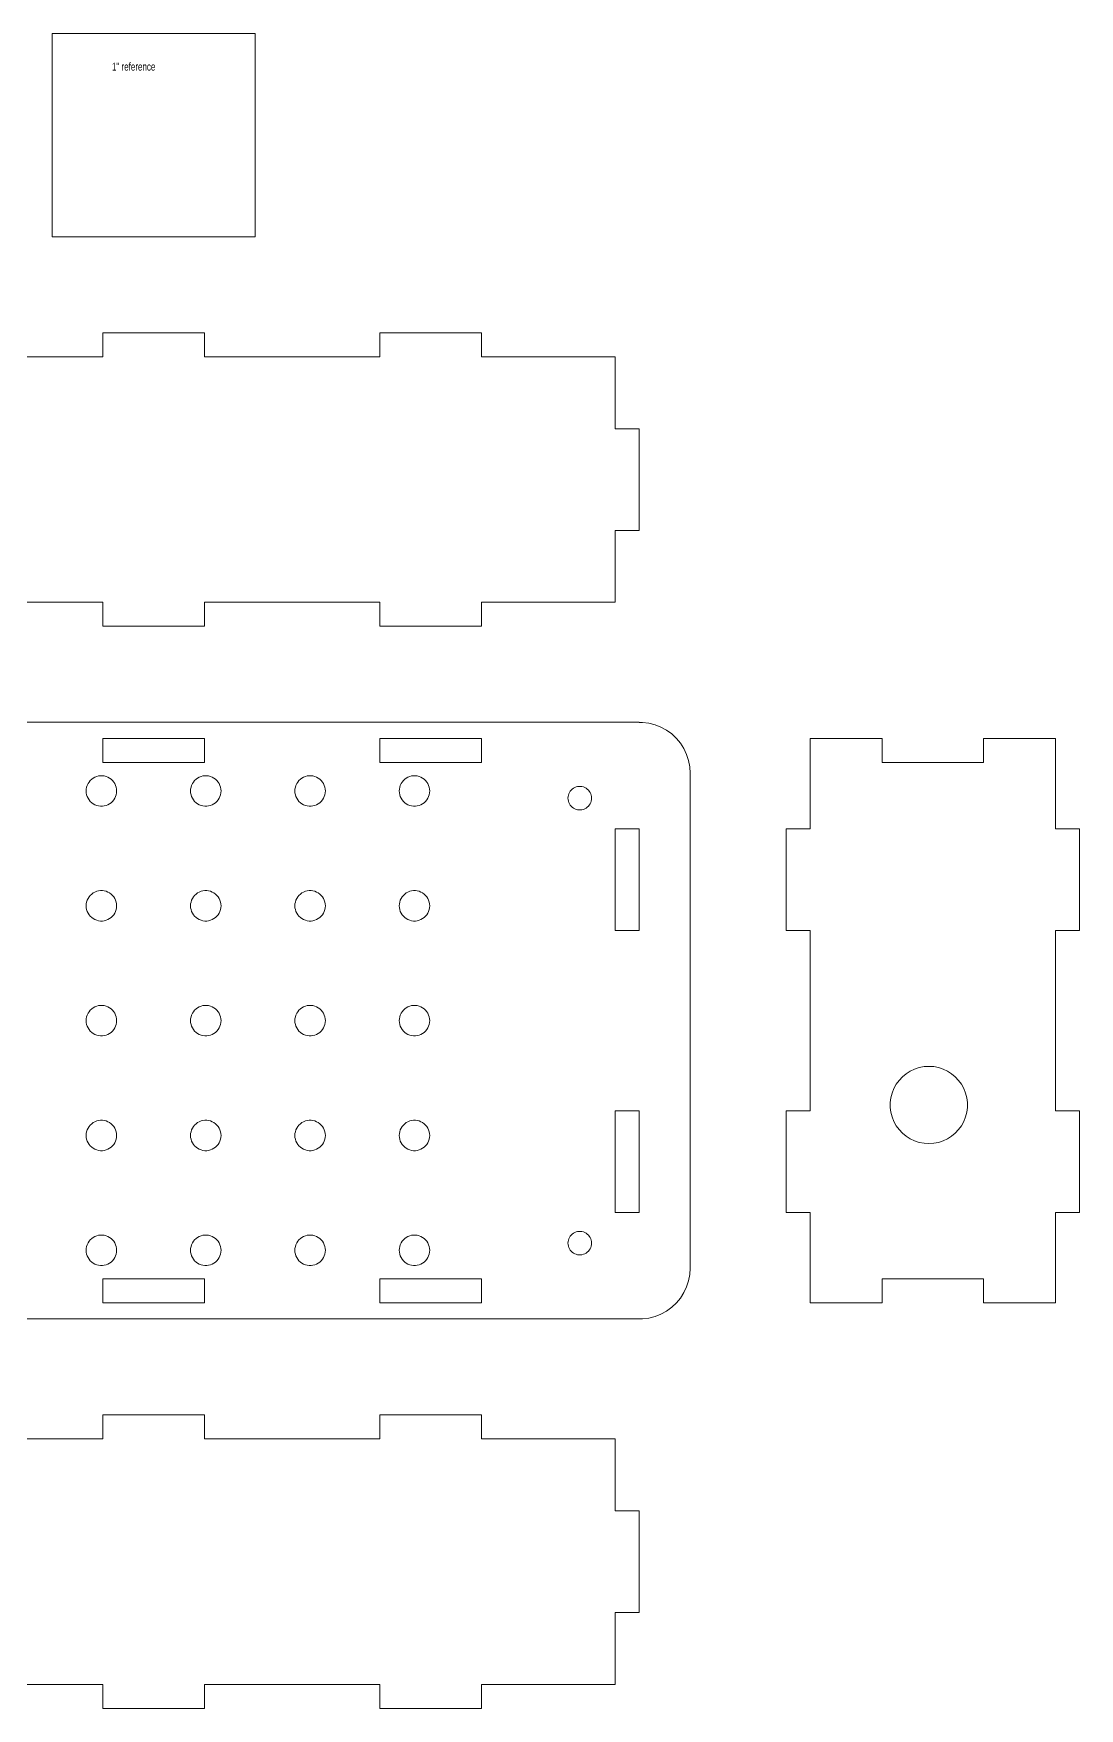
# Model space of a CAD drawing. Header units: millimetres. Extents: x -116 to 116, y -86 to 123.
# Drawn here: x -15 to 115.8, y -86 to 123.4 of the extents above; entities that cross this region are included whole.
import ezdxf

# ---------------------------------------------------------------- set-up
doc = ezdxf.new("R2010")
doc.units = ezdxf.units.MM
doc.layers.get('0').update_dxf_attribs({"linetype": 'CONTINUOUS', "lineweight": 0})
doc.styles.get("Standard").update_dxf_attribs({"font": 'txt', "width": 0.75})

msp = doc.modelspace()

# ---------------------------------------------------------------- linework, layer by layer
for p, q in [((-12.7, 97.966), (-12.7, 123.366)), ((-12.7, 123.366), (12.7, 123.366)), ((12.7, 123.366), (12.7, 97.966)), ((12.7, 97.966), (-12.7, 97.966)), ((-6.35, 82.966), (-6.35, 85.966)), ((-6.35, 85.966), (6.35, 85.966)), ((6.35, 85.966), (6.35, 82.966)), ((28.285, 82.966), (28.285, 85.966)), ((28.285, 85.966), (40.985, 85.966)), ((40.985, 85.966), (40.985, 82.966)), ((-28.285, 82.966), (-6.35, 82.966)), ((6.35, 82.966), (28.285, 82.966)), ((40.985, 82.966), (57.725, 82.966)), ((57.725, 82.966), (57.725, 73.974)), ((57.725, 73.974), (60.725, 73.974)), ((60.725, 73.974), (60.725, 61.274)), ((60.725, 61.274), (57.725, 61.274)), ((57.725, 61.274), (57.725, 52.282)), ((-6.35, 52.282), (-28.285, 52.282)), ((-6.35, 49.282), (-6.35, 52.282)), ((28.285, 52.282), (6.35, 52.282)), ((6.35, 52.282), (6.35, 49.282)), ((28.285, 49.282), (28.285, 52.282)), ((57.725, 52.282), (40.985, 52.282)), ((40.985, 52.282), (40.985, 49.282)), ((6.35, 49.282), (-6.35, 49.282)), ((40.985, 49.282), (28.285, 49.282)), ((-60.725, 37.282), (60.725, 37.282)), ((60.725, 37.282), (60.725, 37.27)), ((60.725, 37.27), (61.124, 37.27)), ((61.124, 37.27), (61.915, 37.17)), ((61.915, 37.17), (62.688, 36.972)), ((62.688, 36.972), (63.429, 36.678)), ((63.429, 36.678), (64.128, 36.294)), ((64.128, 36.294), (64.773, 35.825)), ((64.773, 35.825), (65.354, 35.279)), ((-6.35, 32.25), (-6.35, 35.25)), ((-6.35, 35.25), (6.35, 35.25)), ((6.35, 35.25), (6.35, 32.25)), ((28.285, 32.25), (28.285, 35.25)), ((28.285, 35.25), (40.985, 35.25)), ((40.985, 35.25), (40.985, 32.25)), ((65.354, 35.279), (65.863, 34.665)), ((65.863, 34.665), (66.29, 33.992)), ((66.29, 33.992), (66.629, 33.27)), ((82.075, 23.975), (82.075, 35.25)), ((82.075, 35.25), (91.067, 35.25)), ((91.067, 35.25), (91.067, 32.25)), ((103.767, 32.25), (103.767, 35.25)), ((103.767, 35.25), (112.759, 35.25)), ((112.759, 35.25), (112.759, 23.975)), ((6.35, 32.25), (-6.35, 32.25)), ((40.985, 32.25), (28.285, 32.25)), ((66.629, 33.27), (66.876, 32.512)), ((66.876, 32.512), (67.025, 31.728)), ((67.025, 31.728), (67.075, 30.932)), ((91.067, 32.25), (103.767, 32.25)), ((-8.368, 29.176), (-8.294, 29.403)), ((-8.294, 29.403), (-8.192, 29.62)), ((-8.192, 29.62), (-8.064, 29.822)), ((-8.064, 29.822), (-7.911, 30.006)), ((-7.911, 30.006), (-7.737, 30.17)), ((-7.737, 30.17), (-7.543, 30.31)), ((-7.543, 30.31), (-7.334, 30.426)), ((-7.334, 30.426), (-7.111, 30.514)), ((-7.111, 30.514), (-6.88, 30.573)), ((-6.88, 30.573), (-6.642, 30.603)), ((-6.642, 30.603), (-6.403, 30.603)), ((-6.403, 30.603), (-6.166, 30.573)), ((-6.166, 30.573), (-5.934, 30.514)), ((-5.934, 30.514), (-5.712, 30.426)), ((-5.712, 30.426), (-5.502, 30.31)), ((-5.502, 30.31), (-5.308, 30.17)), ((-5.308, 30.17), (-5.134, 30.006)), ((-5.134, 30.006), (-4.982, 29.822)), ((-4.982, 29.822), (-4.853, 29.62)), ((-4.853, 29.62), (-4.751, 29.403)), ((-4.751, 29.403), (-4.678, 29.176)), ((4.678, 29.176), (4.751, 29.403)), ((4.751, 29.403), (4.853, 29.62)), ((4.853, 29.62), (4.982, 29.822)), ((4.982, 29.822), (5.134, 30.006)), ((5.134, 30.006), (5.308, 30.17)), ((5.308, 30.17), (5.502, 30.31)), ((5.502, 30.31), (5.712, 30.426)), ((5.712, 30.426), (5.934, 30.514)), ((5.934, 30.514), (6.166, 30.573)), ((6.166, 30.573), (6.403, 30.603)), ((6.403, 30.603), (6.642, 30.603)), ((6.642, 30.603), (6.88, 30.573)), ((6.88, 30.573), (7.111, 30.514)), ((7.111, 30.514), (7.334, 30.426)), ((7.334, 30.426), (7.543, 30.31)), ((7.543, 30.31), (7.737, 30.17)), ((7.737, 30.17), (7.911, 30.006)), ((7.911, 30.006), (8.064, 29.822)), ((8.064, 29.822), (8.192, 29.62)), ((8.192, 29.62), (8.294, 29.403)), ((8.294, 29.403), (8.368, 29.176)), ((17.723, 29.176), (17.797, 29.403)), ((17.797, 29.403), (17.899, 29.62)), ((17.899, 29.62), (18.027, 29.822)), ((18.027, 29.822), (18.179, 30.006)), ((18.179, 30.006), (18.354, 30.17)), ((18.354, 30.17), (18.547, 30.31)), ((18.547, 30.31), (18.757, 30.426)), ((18.757, 30.426), (18.979, 30.514)), ((18.979, 30.514), (19.211, 30.573)), ((19.211, 30.573), (19.449, 30.603)), ((19.449, 30.603), (19.688, 30.603)), ((19.688, 30.603), (19.925, 30.573)), ((19.925, 30.573), (20.157, 30.514)), ((20.157, 30.514), (20.379, 30.426)), ((20.379, 30.426), (20.589, 30.31)), ((20.589, 30.31), (20.782, 30.17)), ((20.782, 30.17), (20.957, 30.006)), ((20.957, 30.006), (21.109, 29.822)), ((21.109, 29.822), (21.238, 29.62)), ((21.238, 29.62), (21.339, 29.403)), ((21.339, 29.403), (21.413, 29.176)), ((30.768, 29.176), (30.842, 29.403)), ((30.842, 29.403), (30.944, 29.62)), ((30.944, 29.62), (31.072, 29.822)), ((31.072, 29.822), (31.225, 30.006)), ((31.225, 30.006), (31.399, 30.17)), ((31.399, 30.17), (31.593, 30.31)), ((31.593, 30.31), (31.802, 30.426)), ((31.802, 30.426), (32.025, 30.514)), ((32.025, 30.514), (32.257, 30.573)), ((32.257, 30.573), (32.494, 30.603)), ((32.494, 30.603), (32.733, 30.603)), ((32.733, 30.603), (32.971, 30.573)), ((32.971, 30.573), (33.202, 30.514)), ((33.202, 30.514), (33.425, 30.426)), ((33.425, 30.426), (33.634, 30.31)), ((33.634, 30.31), (33.828, 30.17)), ((33.828, 30.17), (34.002, 30.006)), ((34.002, 30.006), (34.155, 29.822)), ((34.155, 29.822), (34.283, 29.62)), ((34.283, 29.62), (34.385, 29.403)), ((34.385, 29.403), (34.459, 29.176)), ((67.075, 30.932), (67.075, -30.932)), ((-8.428, 28.702), (-8.413, 28.941)), ((-8.413, 28.463), (-8.428, 28.702)), ((-8.413, 28.941), (-8.368, 29.176)), ((-8.368, 28.228), (-8.413, 28.463)), ((-8.294, 28.001), (-8.368, 28.228)), ((-8.192, 27.784), (-8.294, 28.001)), ((-8.064, 27.582), (-8.192, 27.784)), ((-7.911, 27.398), (-8.064, 27.582)), ((-7.737, 27.234), (-7.911, 27.398)), ((-7.543, 27.094), (-7.737, 27.234)), ((-5.308, 27.234), (-5.502, 27.094)), ((-5.134, 27.398), (-5.308, 27.234)), ((-4.982, 27.582), (-5.134, 27.398)), ((-4.853, 27.784), (-4.982, 27.582)), ((-4.751, 28.001), (-4.853, 27.784)), ((-4.678, 28.228), (-4.751, 28.001)), ((-4.678, 29.176), (-4.633, 28.941)), ((-4.633, 28.463), (-4.678, 28.228)), ((-4.633, 28.941), (-4.618, 28.702)), ((-4.618, 28.702), (-4.633, 28.463)), ((4.618, 28.702), (4.633, 28.941)), ((4.633, 28.463), (4.618, 28.702)), ((4.633, 28.941), (4.678, 29.176)), ((4.678, 28.228), (4.633, 28.463)), ((4.751, 28.001), (4.678, 28.228)), ((4.853, 27.784), (4.751, 28.001)), ((4.982, 27.582), (4.853, 27.784)), ((5.134, 27.398), (4.982, 27.582)), ((5.308, 27.234), (5.134, 27.398)), ((5.502, 27.094), (5.308, 27.234)), ((7.737, 27.234), (7.543, 27.094)), ((7.911, 27.398), (7.737, 27.234)), ((8.064, 27.582), (7.911, 27.398)), ((8.192, 27.784), (8.064, 27.582)), ((8.294, 28.001), (8.192, 27.784)), ((8.368, 28.228), (8.294, 28.001)), ((8.368, 29.176), (8.413, 28.941)), ((8.413, 28.463), (8.368, 28.228)), ((8.413, 28.941), (8.428, 28.702)), ((8.428, 28.702), (8.413, 28.463)), ((17.663, 28.702), (17.678, 28.941)), ((17.678, 28.463), (17.663, 28.702)), ((17.678, 28.941), (17.723, 29.176)), ((17.723, 28.228), (17.678, 28.463)), ((17.797, 28.001), (17.723, 28.228)), ((17.899, 27.784), (17.797, 28.001)), ((18.027, 27.582), (17.899, 27.784)), ((18.179, 27.398), (18.027, 27.582)), ((18.354, 27.234), (18.179, 27.398)), ((18.547, 27.094), (18.354, 27.234)), ((20.782, 27.234), (20.589, 27.094)), ((20.957, 27.398), (20.782, 27.234)), ((21.109, 27.582), (20.957, 27.398)), ((21.238, 27.784), (21.109, 27.582)), ((21.339, 28.001), (21.238, 27.784)), ((21.413, 28.228), (21.339, 28.001)), ((21.413, 29.176), (21.458, 28.941)), ((21.458, 28.463), (21.413, 28.228)), ((21.458, 28.941), (21.473, 28.702)), ((21.473, 28.702), (21.458, 28.463)), ((30.709, 28.702), (30.724, 28.941)), ((30.724, 28.463), (30.709, 28.702)), ((30.724, 28.941), (30.768, 29.176)), ((30.768, 28.228), (30.724, 28.463)), ((30.842, 28.001), (30.768, 28.228)), ((30.944, 27.784), (30.842, 28.001)), ((31.072, 27.582), (30.944, 27.784)), ((31.225, 27.398), (31.072, 27.582)), ((31.399, 27.234), (31.225, 27.398)), ((31.593, 27.094), (31.399, 27.234)), ((33.828, 27.234), (33.634, 27.094)), ((34.002, 27.398), (33.828, 27.234)), ((34.155, 27.582), (34.002, 27.398)), ((34.283, 27.784), (34.155, 27.582)), ((34.385, 28.001), (34.283, 27.784)), ((34.459, 28.228), (34.385, 28.001)), ((34.459, 29.176), (34.504, 28.941)), ((34.504, 28.463), (34.459, 28.228)), ((34.504, 28.941), (34.519, 28.702)), ((34.519, 28.702), (34.504, 28.463)), ((51.807, 27.805), (51.819, 27.99)), ((51.819, 27.621), (51.807, 27.805)), ((51.819, 27.99), (51.853, 28.172)), ((51.853, 27.439), (51.819, 27.621)), ((51.853, 28.172), (51.911, 28.348)), ((51.911, 27.263), (51.853, 27.439)), ((51.911, 28.348), (51.989, 28.515)), ((51.989, 27.096), (51.911, 27.263)), ((51.989, 28.515), (52.088, 28.671)), ((52.088, 28.671), (52.206, 28.814)), ((52.206, 28.814), (52.341, 28.941)), ((52.341, 28.941), (52.491, 29.049)), ((52.491, 29.049), (52.653, 29.138)), ((52.653, 29.138), (52.825, 29.206)), ((52.825, 29.206), (53.004, 29.252)), ((53.004, 29.252), (53.188, 29.276)), ((53.188, 29.276), (53.373, 29.276)), ((53.373, 29.276), (53.556, 29.252)), ((53.556, 29.252), (53.736, 29.206)), ((53.736, 29.206), (53.908, 29.138)), ((53.908, 29.138), (54.07, 29.049)), ((54.07, 29.049), (54.219, 28.941)), ((54.219, 28.941), (54.354, 28.814)), ((54.354, 28.814), (54.472, 28.671)), ((54.472, 28.671), (54.571, 28.515)), ((54.571, 28.515), (54.65, 28.348)), ((54.65, 27.263), (54.571, 27.096)), ((54.65, 28.348), (54.707, 28.172)), ((54.707, 27.439), (54.65, 27.263)), ((54.707, 28.172), (54.742, 27.99)), ((54.742, 27.621), (54.707, 27.439)), ((54.742, 27.99), (54.754, 27.805)), ((54.754, 27.805), (54.742, 27.621)), ((-7.334, 26.978), (-7.543, 27.094)), ((-7.111, 26.89), (-7.334, 26.978)), ((-6.88, 26.831), (-7.111, 26.89)), ((-6.642, 26.801), (-6.88, 26.831)), ((-6.403, 26.801), (-6.642, 26.801)), ((-6.166, 26.831), (-6.403, 26.801)), ((-5.934, 26.89), (-6.166, 26.831)), ((-5.712, 26.978), (-5.934, 26.89)), ((-5.502, 27.094), (-5.712, 26.978)), ((5.712, 26.978), (5.502, 27.094)), ((5.934, 26.89), (5.712, 26.978)), ((6.166, 26.831), (5.934, 26.89)), ((6.403, 26.801), (6.166, 26.831)), ((6.642, 26.801), (6.403, 26.801)), ((6.88, 26.831), (6.642, 26.801)), ((7.111, 26.89), (6.88, 26.831)), ((7.334, 26.978), (7.111, 26.89)), ((7.543, 27.094), (7.334, 26.978)), ((18.757, 26.978), (18.547, 27.094)), ((18.979, 26.89), (18.757, 26.978)), ((19.211, 26.831), (18.979, 26.89)), ((19.449, 26.801), (19.211, 26.831)), ((19.688, 26.801), (19.449, 26.801)), ((19.925, 26.831), (19.688, 26.801)), ((20.157, 26.89), (19.925, 26.831)), ((20.379, 26.978), (20.157, 26.89)), ((20.589, 27.094), (20.379, 26.978)), ((31.802, 26.978), (31.593, 27.094)), ((32.025, 26.89), (31.802, 26.978)), ((32.257, 26.831), (32.025, 26.89)), ((32.494, 26.801), (32.257, 26.831)), ((32.733, 26.801), (32.494, 26.801)), ((32.971, 26.831), (32.733, 26.801)), ((33.202, 26.89), (32.971, 26.831)), ((33.425, 26.978), (33.202, 26.89)), ((33.634, 27.094), (33.425, 26.978)), ((52.088, 26.939), (51.989, 27.096)), ((52.206, 26.797), (52.088, 26.939)), ((52.341, 26.67), (52.206, 26.797)), ((52.491, 26.562), (52.341, 26.67)), ((52.653, 26.472), (52.491, 26.562)), ((52.825, 26.404), (52.653, 26.472)), ((53.004, 26.358), (52.825, 26.404)), ((53.188, 26.335), (53.004, 26.358)), ((53.373, 26.335), (53.188, 26.335)), ((53.556, 26.358), (53.373, 26.335)), ((53.736, 26.404), (53.556, 26.358)), ((53.908, 26.472), (53.736, 26.404)), ((54.07, 26.562), (53.908, 26.472)), ((54.219, 26.67), (54.07, 26.562)), ((54.354, 26.797), (54.219, 26.67)), ((54.472, 26.939), (54.354, 26.797)), ((54.571, 27.096), (54.472, 26.939)), ((57.725, 11.275), (57.725, 23.975)), ((57.725, 23.975), (60.725, 23.975)), ((60.725, 23.975), (60.725, 11.275)), ((79.075, 11.275), (79.075, 23.975)), ((79.075, 23.975), (82.075, 23.975)), ((112.759, 23.975), (115.759, 23.975)), ((115.759, 23.975), (115.759, 11.275)), ((-8.413, 14.59), (-8.368, 14.825)), ((-8.368, 14.825), (-8.294, 15.052)), ((-8.294, 15.052), (-8.192, 15.269)), ((-8.192, 15.269), (-8.064, 15.471)), ((-8.064, 15.471), (-7.911, 15.655)), ((-7.911, 15.655), (-7.737, 15.819)), ((-7.737, 15.819), (-7.543, 15.959)), ((-7.543, 15.959), (-7.334, 16.075)), ((-7.334, 16.075), (-7.111, 16.163)), ((-7.111, 16.163), (-6.88, 16.222)), ((-6.88, 16.222), (-6.642, 16.252)), ((-6.642, 16.252), (-6.403, 16.252)), ((-6.403, 16.252), (-6.166, 16.222)), ((-6.166, 16.222), (-5.934, 16.163)), ((-5.934, 16.163), (-5.712, 16.075)), ((-5.712, 16.075), (-5.502, 15.959)), ((-5.502, 15.959), (-5.308, 15.819)), ((-5.308, 15.819), (-5.134, 15.655)), ((-5.134, 15.655), (-4.982, 15.471)), ((-4.982, 15.471), (-4.853, 15.269)), ((-4.853, 15.269), (-4.751, 15.052)), ((-4.751, 15.052), (-4.678, 14.825)), ((-4.678, 14.825), (-4.633, 14.59)), ((4.633, 14.59), (4.678, 14.825)), ((4.678, 14.825), (4.751, 15.052)), ((4.751, 15.052), (4.853, 15.269)), ((4.853, 15.269), (4.982, 15.471)), ((4.982, 15.471), (5.134, 15.655)), ((5.134, 15.655), (5.308, 15.819)), ((5.308, 15.819), (5.502, 15.959)), ((5.502, 15.959), (5.712, 16.075)), ((5.712, 16.075), (5.934, 16.163)), ((5.934, 16.163), (6.166, 16.222)), ((6.166, 16.222), (6.403, 16.252)), ((6.403, 16.252), (6.642, 16.252)), ((6.642, 16.252), (6.88, 16.222)), ((6.88, 16.222), (7.111, 16.163)), ((7.111, 16.163), (7.334, 16.075)), ((7.334, 16.075), (7.543, 15.959)), ((7.543, 15.959), (7.737, 15.819)), ((7.737, 15.819), (7.911, 15.655)), ((7.911, 15.655), (8.064, 15.471)), ((8.064, 15.471), (8.192, 15.269)), ((8.192, 15.269), (8.294, 15.052)), ((8.294, 15.052), (8.368, 14.825)), ((8.368, 14.825), (8.413, 14.59)), ((17.678, 14.59), (17.723, 14.825)), ((17.723, 14.825), (17.797, 15.052)), ((17.797, 15.052), (17.899, 15.269)), ((17.899, 15.269), (18.027, 15.471)), ((18.027, 15.471), (18.179, 15.655)), ((18.179, 15.655), (18.354, 15.819)), ((18.354, 15.819), (18.547, 15.959)), ((18.547, 15.959), (18.757, 16.075)), ((18.757, 16.075), (18.979, 16.163)), ((18.979, 16.163), (19.211, 16.222)), ((19.211, 16.222), (19.449, 16.252)), ((19.449, 16.252), (19.688, 16.252)), ((19.688, 16.252), (19.925, 16.222)), ((19.925, 16.222), (20.157, 16.163)), ((20.157, 16.163), (20.379, 16.075)), ((20.379, 16.075), (20.589, 15.959)), ((20.589, 15.959), (20.782, 15.819)), ((20.782, 15.819), (20.957, 15.655)), ((20.957, 15.655), (21.109, 15.471)), ((21.109, 15.471), (21.238, 15.269)), ((21.238, 15.269), (21.339, 15.052)), ((21.339, 15.052), (21.413, 14.825)), ((21.413, 14.825), (21.458, 14.59)), ((30.724, 14.59), (30.768, 14.825)), ((30.768, 14.825), (30.842, 15.052)), ((30.842, 15.052), (30.944, 15.269)), ((30.944, 15.269), (31.072, 15.471)), ((31.072, 15.471), (31.225, 15.655)), ((31.225, 15.655), (31.399, 15.819)), ((31.399, 15.819), (31.593, 15.959)), ((31.593, 15.959), (31.802, 16.075)), ((31.802, 16.075), (32.025, 16.163)), ((32.025, 16.163), (32.257, 16.222)), ((32.257, 16.222), (32.494, 16.252)), ((32.494, 16.252), (32.733, 16.252)), ((32.733, 16.252), (32.971, 16.222)), ((32.971, 16.222), (33.202, 16.163)), ((33.202, 16.163), (33.425, 16.075)), ((33.425, 16.075), (33.634, 15.959)), ((33.634, 15.959), (33.828, 15.819)), ((33.828, 15.819), (34.002, 15.655)), ((34.002, 15.655), (34.155, 15.471)), ((34.155, 15.471), (34.283, 15.269)), ((34.283, 15.269), (34.385, 15.052)), ((34.385, 15.052), (34.459, 14.825)), ((34.459, 14.825), (34.504, 14.59)), ((-8.428, 14.351), (-8.413, 14.59)), ((-8.413, 14.112), (-8.428, 14.351)), ((-8.368, 13.877), (-8.413, 14.112)), ((-8.294, 13.65), (-8.368, 13.877)), ((-8.192, 13.433), (-8.294, 13.65)), ((-8.064, 13.231), (-8.192, 13.433)), ((-7.911, 13.047), (-8.064, 13.231)), ((-7.737, 12.883), (-7.911, 13.047)), ((-7.543, 12.743), (-7.737, 12.883)), ((-7.334, 12.627), (-7.543, 12.743)), ((-7.111, 12.539), (-7.334, 12.627)), ((-5.712, 12.627), (-5.934, 12.539)), ((-5.502, 12.743), (-5.712, 12.627)), ((-5.308, 12.883), (-5.502, 12.743)), ((-5.134, 13.047), (-5.308, 12.883)), ((-4.982, 13.231), (-5.134, 13.047)), ((-4.853, 13.433), (-4.982, 13.231)), ((-4.751, 13.65), (-4.853, 13.433)), ((-4.678, 13.877), (-4.751, 13.65)), ((-4.633, 14.112), (-4.678, 13.877)), ((-4.633, 14.59), (-4.618, 14.351)), ((-4.618, 14.351), (-4.633, 14.112)), ((4.618, 14.351), (4.633, 14.59)), ((4.633, 14.112), (4.618, 14.351)), ((4.678, 13.877), (4.633, 14.112)), ((4.751, 13.65), (4.678, 13.877)), ((4.853, 13.433), (4.751, 13.65)), ((4.982, 13.231), (4.853, 13.433)), ((5.134, 13.047), (4.982, 13.231)), ((5.308, 12.883), (5.134, 13.047)), ((5.502, 12.743), (5.308, 12.883)), ((5.712, 12.627), (5.502, 12.743)), ((5.934, 12.539), (5.712, 12.627)), ((7.334, 12.627), (7.111, 12.539)), ((7.543, 12.743), (7.334, 12.627)), ((7.737, 12.883), (7.543, 12.743)), ((7.911, 13.047), (7.737, 12.883)), ((8.064, 13.231), (7.911, 13.047)), ((8.192, 13.433), (8.064, 13.231)), ((8.294, 13.65), (8.192, 13.433)), ((8.368, 13.877), (8.294, 13.65)), ((8.413, 14.112), (8.368, 13.877)), ((8.413, 14.59), (8.428, 14.351)), ((8.428, 14.351), (8.413, 14.112)), ((17.663, 14.351), (17.678, 14.59)), ((17.678, 14.112), (17.663, 14.351)), ((17.723, 13.877), (17.678, 14.112)), ((17.797, 13.65), (17.723, 13.877)), ((17.899, 13.433), (17.797, 13.65)), ((18.027, 13.231), (17.899, 13.433)), ((18.179, 13.047), (18.027, 13.231)), ((18.354, 12.883), (18.179, 13.047)), ((18.547, 12.743), (18.354, 12.883)), ((18.757, 12.627), (18.547, 12.743)), ((18.979, 12.539), (18.757, 12.627)), ((20.379, 12.627), (20.157, 12.539)), ((20.589, 12.743), (20.379, 12.627)), ((20.782, 12.883), (20.589, 12.743)), ((20.957, 13.047), (20.782, 12.883)), ((21.109, 13.231), (20.957, 13.047)), ((21.238, 13.433), (21.109, 13.231)), ((21.339, 13.65), (21.238, 13.433)), ((21.413, 13.877), (21.339, 13.65)), ((21.458, 14.112), (21.413, 13.877)), ((21.458, 14.59), (21.473, 14.351)), ((21.473, 14.351), (21.458, 14.112)), ((30.709, 14.351), (30.724, 14.59)), ((30.724, 14.112), (30.709, 14.351)), ((30.768, 13.877), (30.724, 14.112)), ((30.842, 13.65), (30.768, 13.877)), ((30.944, 13.433), (30.842, 13.65)), ((31.072, 13.231), (30.944, 13.433)), ((31.225, 13.047), (31.072, 13.231)), ((31.399, 12.883), (31.225, 13.047)), ((31.593, 12.743), (31.399, 12.883)), ((31.802, 12.627), (31.593, 12.743)), ((32.025, 12.539), (31.802, 12.627)), ((33.425, 12.627), (33.202, 12.539)), ((33.634, 12.743), (33.425, 12.627)), ((33.828, 12.883), (33.634, 12.743)), ((34.002, 13.047), (33.828, 12.883)), ((34.155, 13.231), (34.002, 13.047)), ((34.283, 13.433), (34.155, 13.231)), ((34.385, 13.65), (34.283, 13.433)), ((34.459, 13.877), (34.385, 13.65)), ((34.504, 14.112), (34.459, 13.877)), ((34.504, 14.59), (34.519, 14.351)), ((34.519, 14.351), (34.504, 14.112)), ((-6.88, 12.48), (-7.111, 12.539)), ((-6.642, 12.45), (-6.88, 12.48)), ((-6.403, 12.45), (-6.642, 12.45)), ((-6.166, 12.48), (-6.403, 12.45)), ((-5.934, 12.539), (-6.166, 12.48)), ((6.166, 12.48), (5.934, 12.539)), ((6.403, 12.45), (6.166, 12.48)), ((6.642, 12.45), (6.403, 12.45)), ((6.88, 12.48), (6.642, 12.45)), ((7.111, 12.539), (6.88, 12.48)), ((19.211, 12.48), (18.979, 12.539)), ((19.449, 12.45), (19.211, 12.48)), ((19.688, 12.45), (19.449, 12.45)), ((19.925, 12.48), (19.688, 12.45)), ((20.157, 12.539), (19.925, 12.48)), ((32.257, 12.48), (32.025, 12.539)), ((32.494, 12.45), (32.257, 12.48)), ((32.733, 12.45), (32.494, 12.45)), ((32.971, 12.48), (32.733, 12.45)), ((33.202, 12.539), (32.971, 12.48)), ((60.725, 11.275), (57.725, 11.275)), ((82.075, 11.275), (79.075, 11.275)), ((82.075, -11.275), (82.075, 11.275)), ((115.759, 11.275), (112.759, 11.275)), ((112.759, 11.275), (112.759, -11.275)), ((-8.428, 0), (-8.413, 0.239)), ((-8.413, -0.239), (-8.428, 0)), ((-8.413, 0.239), (-8.368, 0.474)), ((-8.368, 0.474), (-8.294, 0.701)), ((-8.294, 0.701), (-8.192, 0.918)), ((-8.192, 0.918), (-8.064, 1.12)), ((-8.064, 1.12), (-7.911, 1.304)), ((-7.911, 1.304), (-7.737, 1.468)), ((-7.737, 1.468), (-7.543, 1.608)), ((-7.543, 1.608), (-7.334, 1.724)), ((-7.334, 1.724), (-7.111, 1.812)), ((-7.111, 1.812), (-6.88, 1.871)), ((-6.88, 1.871), (-6.642, 1.901)), ((-6.642, 1.901), (-6.403, 1.901)), ((-6.403, 1.901), (-6.166, 1.871)), ((-6.166, 1.871), (-5.934, 1.812)), ((-5.934, 1.812), (-5.712, 1.724)), ((-5.712, 1.724), (-5.502, 1.608)), ((-5.502, 1.608), (-5.308, 1.468)), ((-5.308, 1.468), (-5.134, 1.304)), ((-5.134, 1.304), (-4.982, 1.12)), ((-4.982, 1.12), (-4.853, 0.918)), ((-4.853, 0.918), (-4.751, 0.701)), ((-4.751, 0.701), (-4.678, 0.474)), ((-4.678, 0.474), (-4.633, 0.239)), ((-4.633, 0.239), (-4.618, 0)), ((-4.618, 0), (-4.633, -0.239)), ((4.618, 0), (4.633, 0.239)), ((4.633, -0.239), (4.618, 0)), ((4.633, 0.239), (4.678, 0.474)), ((4.678, 0.474), (4.751, 0.701)), ((4.751, 0.701), (4.853, 0.918)), ((4.853, 0.918), (4.982, 1.12)), ((4.982, 1.12), (5.134, 1.304)), ((5.134, 1.304), (5.308, 1.468)), ((5.308, 1.468), (5.502, 1.608)), ((5.502, 1.608), (5.712, 1.724)), ((5.712, 1.724), (5.934, 1.812)), ((5.934, 1.812), (6.166, 1.871)), ((6.166, 1.871), (6.403, 1.901)), ((6.403, 1.901), (6.642, 1.901)), ((6.642, 1.901), (6.88, 1.871)), ((6.88, 1.871), (7.111, 1.812)), ((7.111, 1.812), (7.334, 1.724)), ((7.334, 1.724), (7.543, 1.608)), ((7.543, 1.608), (7.737, 1.468)), ((7.737, 1.468), (7.911, 1.304)), ((7.911, 1.304), (8.064, 1.12)), ((8.064, 1.12), (8.192, 0.918)), ((8.192, 0.918), (8.294, 0.701)), ((8.294, 0.701), (8.368, 0.474)), ((8.368, 0.474), (8.413, 0.239)), ((8.413, 0.239), (8.428, 0)), ((8.428, 0), (8.413, -0.239)), ((17.663, 0), (17.678, 0.239)), ((17.678, -0.239), (17.663, 0)), ((17.678, 0.239), (17.723, 0.474)), ((17.723, 0.474), (17.797, 0.701)), ((17.797, 0.701), (17.899, 0.918)), ((17.899, 0.918), (18.027, 1.12)), ((18.027, 1.12), (18.179, 1.304)), ((18.179, 1.304), (18.354, 1.468)), ((18.354, 1.468), (18.547, 1.608)), ((18.547, 1.608), (18.757, 1.724)), ((18.757, 1.724), (18.979, 1.812)), ((18.979, 1.812), (19.211, 1.871)), ((19.211, 1.871), (19.449, 1.901)), ((19.449, 1.901), (19.688, 1.901)), ((19.688, 1.901), (19.925, 1.871)), ((19.925, 1.871), (20.157, 1.812)), ((20.157, 1.812), (20.379, 1.724)), ((20.379, 1.724), (20.589, 1.608)), ((20.589, 1.608), (20.782, 1.468)), ((20.782, 1.468), (20.957, 1.304)), ((20.957, 1.304), (21.109, 1.12)), ((21.109, 1.12), (21.238, 0.918)), ((21.238, 0.918), (21.339, 0.701)), ((21.339, 0.701), (21.413, 0.474)), ((21.413, 0.474), (21.458, 0.239)), ((21.458, 0.239), (21.473, 0)), ((21.473, 0), (21.458, -0.239)), ((30.709, 0), (30.724, 0.239)), ((30.724, -0.239), (30.709, 0)), ((30.724, 0.239), (30.768, 0.474)), ((30.768, 0.474), (30.842, 0.701)), ((30.842, 0.701), (30.944, 0.918)), ((30.944, 0.918), (31.072, 1.12)), ((31.072, 1.12), (31.225, 1.304)), ((31.225, 1.304), (31.399, 1.468)), ((31.399, 1.468), (31.593, 1.608)), ((31.593, 1.608), (31.802, 1.724)), ((31.802, 1.724), (32.025, 1.812)), ((32.025, 1.812), (32.257, 1.871)), ((32.257, 1.871), (32.494, 1.901)), ((32.494, 1.901), (32.733, 1.901)), ((32.733, 1.901), (32.971, 1.871)), ((32.971, 1.871), (33.202, 1.812)), ((33.202, 1.812), (33.425, 1.724)), ((33.425, 1.724), (33.634, 1.608)), ((33.634, 1.608), (33.828, 1.468)), ((33.828, 1.468), (34.002, 1.304)), ((34.002, 1.304), (34.155, 1.12)), ((34.155, 1.12), (34.283, 0.918)), ((34.283, 0.918), (34.385, 0.701)), ((34.385, 0.701), (34.459, 0.474)), ((34.459, 0.474), (34.504, 0.239)), ((34.504, 0.239), (34.519, 0)), ((34.519, 0), (34.504, -0.239)), ((-8.368, -0.474), (-8.413, -0.239)), ((-8.294, -0.701), (-8.368, -0.474)), ((-8.192, -0.918), (-8.294, -0.701)), ((-8.064, -1.12), (-8.192, -0.918)), ((-7.911, -1.304), (-8.064, -1.12)), ((-7.737, -1.468), (-7.911, -1.304)), ((-7.543, -1.608), (-7.737, -1.468)), ((-7.334, -1.724), (-7.543, -1.608)), ((-7.111, -1.812), (-7.334, -1.724)), ((-6.88, -1.871), (-7.111, -1.812)), ((-6.642, -1.901), (-6.88, -1.871)), ((-6.403, -1.901), (-6.642, -1.901)), ((-6.166, -1.871), (-6.403, -1.901)), ((-5.934, -1.812), (-6.166, -1.871)), ((-5.712, -1.724), (-5.934, -1.812)), ((-5.502, -1.608), (-5.712, -1.724)), ((-5.308, -1.468), (-5.502, -1.608)), ((-5.134, -1.304), (-5.308, -1.468)), ((-4.982, -1.12), (-5.134, -1.304)), ((-4.853, -0.918), (-4.982, -1.12)), ((-4.751, -0.701), (-4.853, -0.918)), ((-4.678, -0.474), (-4.751, -0.701)), ((-4.633, -0.239), (-4.678, -0.474)), ((4.678, -0.474), (4.633, -0.239)), ((4.751, -0.701), (4.678, -0.474)), ((4.853, -0.918), (4.751, -0.701)), ((4.982, -1.12), (4.853, -0.918)), ((5.134, -1.304), (4.982, -1.12)), ((5.308, -1.468), (5.134, -1.304)), ((5.502, -1.608), (5.308, -1.468)), ((5.712, -1.724), (5.502, -1.608)), ((5.934, -1.812), (5.712, -1.724)), ((6.166, -1.871), (5.934, -1.812)), ((6.403, -1.901), (6.166, -1.871)), ((6.642, -1.901), (6.403, -1.901)), ((6.88, -1.871), (6.642, -1.901)), ((7.111, -1.812), (6.88, -1.871)), ((7.334, -1.724), (7.111, -1.812)), ((7.543, -1.608), (7.334, -1.724)), ((7.737, -1.468), (7.543, -1.608)), ((7.911, -1.304), (7.737, -1.468)), ((8.064, -1.12), (7.911, -1.304)), ((8.192, -0.918), (8.064, -1.12)), ((8.294, -0.701), (8.192, -0.918)), ((8.368, -0.474), (8.294, -0.701)), ((8.413, -0.239), (8.368, -0.474)), ((17.723, -0.474), (17.678, -0.239)), ((17.797, -0.701), (17.723, -0.474)), ((17.899, -0.918), (17.797, -0.701)), ((18.027, -1.12), (17.899, -0.918)), ((18.179, -1.304), (18.027, -1.12)), ((18.354, -1.468), (18.179, -1.304)), ((18.547, -1.608), (18.354, -1.468)), ((18.757, -1.724), (18.547, -1.608)), ((18.979, -1.812), (18.757, -1.724)), ((19.211, -1.871), (18.979, -1.812)), ((19.449, -1.901), (19.211, -1.871)), ((19.688, -1.901), (19.449, -1.901)), ((19.925, -1.871), (19.688, -1.901)), ((20.157, -1.812), (19.925, -1.871)), ((20.379, -1.724), (20.157, -1.812)), ((20.589, -1.608), (20.379, -1.724)), ((20.782, -1.468), (20.589, -1.608)), ((20.957, -1.304), (20.782, -1.468)), ((21.109, -1.12), (20.957, -1.304)), ((21.238, -0.918), (21.109, -1.12)), ((21.339, -0.701), (21.238, -0.918)), ((21.413, -0.474), (21.339, -0.701)), ((21.458, -0.239), (21.413, -0.474)), ((30.768, -0.474), (30.724, -0.239)), ((30.842, -0.701), (30.768, -0.474)), ((30.944, -0.918), (30.842, -0.701)), ((31.072, -1.12), (30.944, -0.918)), ((31.225, -1.304), (31.072, -1.12)), ((31.399, -1.468), (31.225, -1.304)), ((31.593, -1.608), (31.399, -1.468)), ((31.802, -1.724), (31.593, -1.608)), ((32.025, -1.812), (31.802, -1.724)), ((32.257, -1.871), (32.025, -1.812)), ((32.494, -1.901), (32.257, -1.871)), ((32.733, -1.901), (32.494, -1.901)), ((32.971, -1.871), (32.733, -1.901)), ((33.202, -1.812), (32.971, -1.871)), ((33.425, -1.724), (33.202, -1.812)), ((33.634, -1.608), (33.425, -1.724)), ((33.828, -1.468), (33.634, -1.608)), ((34.002, -1.304), (33.828, -1.468)), ((34.155, -1.12), (34.002, -1.304)), ((34.283, -0.918), (34.155, -1.12)), ((34.385, -0.701), (34.283, -0.918)), ((34.459, -0.474), (34.385, -0.701)), ((34.504, -0.239), (34.459, -0.474)), ((94.597, -6.312), (95.145, -6.054)), ((95.145, -6.054), (95.721, -5.867)), ((95.721, -5.867), (96.317, -5.753)), ((96.317, -5.753), (96.922, -5.715)), ((96.922, -5.715), (97.526, -5.753)), ((97.526, -5.753), (98.122, -5.867)), ((98.122, -5.867), (98.698, -6.054)), ((98.698, -6.054), (99.247, -6.312)), ((92.555, -8.486), (92.847, -7.955)), ((92.847, -7.955), (93.203, -7.465)), ((93.203, -7.465), (93.618, -7.023)), ((93.618, -7.023), (94.085, -6.637)), ((94.085, -6.637), (94.597, -6.312)), ((99.247, -6.312), (99.758, -6.637)), ((99.758, -6.637), (100.225, -7.023)), ((100.225, -7.023), (100.64, -7.465)), ((100.64, -7.465), (100.996, -7.955)), ((100.996, -7.955), (101.288, -8.486)), ((92.105, -10.238), (92.181, -9.637)), ((92.105, -10.844), (92.105, -10.238)), ((92.181, -9.637), (92.332, -9.05)), ((92.332, -9.05), (92.555, -8.486)), ((101.288, -8.486), (101.511, -9.05)), ((101.511, -9.05), (101.662, -9.637)), ((101.662, -9.637), (101.738, -10.238)), ((101.738, -10.238), (101.738, -10.844)), ((-7.334, -12.627), (-7.111, -12.539)), ((-7.111, -12.539), (-6.88, -12.48)), ((-6.88, -12.48), (-6.642, -12.45)), ((-6.642, -12.45), (-6.403, -12.45)), ((-6.403, -12.45), (-6.166, -12.48)), ((-6.166, -12.48), (-5.934, -12.539)), ((-5.934, -12.539), (-5.712, -12.627)), ((5.712, -12.627), (5.934, -12.539)), ((5.934, -12.539), (6.166, -12.48)), ((6.166, -12.48), (6.403, -12.45)), ((6.403, -12.45), (6.642, -12.45)), ((6.642, -12.45), (6.88, -12.48)), ((6.88, -12.48), (7.111, -12.539)), ((7.111, -12.539), (7.334, -12.627)), ((18.757, -12.627), (18.979, -12.539)), ((18.979, -12.539), (19.211, -12.48)), ((19.211, -12.48), (19.449, -12.45)), ((19.449, -12.45), (19.688, -12.45)), ((19.688, -12.45), (19.925, -12.48)), ((19.925, -12.48), (20.157, -12.539)), ((20.157, -12.539), (20.379, -12.627)), ((31.802, -12.627), (32.025, -12.539)), ((32.025, -12.539), (32.257, -12.48)), ((32.257, -12.48), (32.494, -12.45)), ((32.494, -12.45), (32.733, -12.45)), ((32.733, -12.45), (32.971, -12.48)), ((32.971, -12.48), (33.202, -12.539)), ((33.202, -12.539), (33.425, -12.627)), ((57.725, -23.975), (57.725, -11.275)), ((57.725, -11.275), (60.725, -11.275)), ((60.725, -11.275), (60.725, -23.975)), ((79.075, -23.975), (79.075, -11.275)), ((79.075, -11.275), (82.075, -11.275)), ((92.181, -11.445), (92.105, -10.844)), ((92.332, -12.032), (92.181, -11.445)), ((92.555, -12.596), (92.332, -12.032)), ((101.511, -12.032), (101.288, -12.596)), ((101.662, -11.445), (101.511, -12.032)), ((101.738, -10.844), (101.662, -11.445)), ((112.759, -11.275), (115.759, -11.275)), ((115.759, -11.275), (115.759, -23.975)), ((-8.428, -14.351), (-8.413, -14.112)), ((-8.413, -14.59), (-8.428, -14.351)), ((-8.413, -14.112), (-8.368, -13.877)), ((-8.368, -14.825), (-8.413, -14.59)), ((-8.368, -13.877), (-8.294, -13.65)), ((-8.294, -13.65), (-8.192, -13.433)), ((-8.192, -13.433), (-8.064, -13.231)), ((-8.064, -13.231), (-7.911, -13.047)), ((-7.911, -13.047), (-7.737, -12.883)), ((-7.737, -12.883), (-7.543, -12.743)), ((-7.543, -12.743), (-7.334, -12.627)), ((-5.712, -12.627), (-5.502, -12.743)), ((-5.502, -12.743), (-5.308, -12.883)), ((-5.308, -12.883), (-5.134, -13.047)), ((-5.134, -13.047), (-4.982, -13.231)), ((-4.982, -13.231), (-4.853, -13.433)), ((-4.853, -13.433), (-4.751, -13.65)), ((-4.751, -13.65), (-4.678, -13.877)), ((-4.678, -13.877), (-4.633, -14.112)), ((-4.633, -14.59), (-4.678, -14.825)), ((-4.633, -14.112), (-4.618, -14.351)), ((-4.618, -14.351), (-4.633, -14.59)), ((4.618, -14.351), (4.633, -14.112)), ((4.633, -14.59), (4.618, -14.351)), ((4.633, -14.112), (4.678, -13.877)), ((4.678, -14.825), (4.633, -14.59)), ((4.678, -13.877), (4.751, -13.65)), ((4.751, -13.65), (4.853, -13.433)), ((4.853, -13.433), (4.982, -13.231)), ((4.982, -13.231), (5.134, -13.047)), ((5.134, -13.047), (5.308, -12.883)), ((5.308, -12.883), (5.502, -12.743)), ((5.502, -12.743), (5.712, -12.627)), ((7.334, -12.627), (7.543, -12.743)), ((7.543, -12.743), (7.737, -12.883)), ((7.737, -12.883), (7.911, -13.047)), ((7.911, -13.047), (8.064, -13.231)), ((8.064, -13.231), (8.192, -13.433)), ((8.192, -13.433), (8.294, -13.65)), ((8.294, -13.65), (8.368, -13.877)), ((8.368, -13.877), (8.413, -14.112)), ((8.413, -14.59), (8.368, -14.825)), ((8.413, -14.112), (8.428, -14.351)), ((8.428, -14.351), (8.413, -14.59)), ((17.663, -14.351), (17.678, -14.112)), ((17.678, -14.59), (17.663, -14.351)), ((17.678, -14.112), (17.723, -13.877)), ((17.723, -14.825), (17.678, -14.59)), ((17.723, -13.877), (17.797, -13.65)), ((17.797, -13.65), (17.899, -13.433)), ((17.899, -13.433), (18.027, -13.231)), ((18.027, -13.231), (18.179, -13.047)), ((18.179, -13.047), (18.354, -12.883)), ((18.354, -12.883), (18.547, -12.743)), ((18.547, -12.743), (18.757, -12.627)), ((20.379, -12.627), (20.589, -12.743)), ((20.589, -12.743), (20.782, -12.883)), ((20.782, -12.883), (20.957, -13.047)), ((20.957, -13.047), (21.109, -13.231)), ((21.109, -13.231), (21.238, -13.433)), ((21.238, -13.433), (21.339, -13.65)), ((21.339, -13.65), (21.413, -13.877)), ((21.413, -13.877), (21.458, -14.112)), ((21.458, -14.59), (21.413, -14.825)), ((21.458, -14.112), (21.473, -14.351)), ((21.473, -14.351), (21.458, -14.59)), ((30.709, -14.351), (30.724, -14.112)), ((30.724, -14.59), (30.709, -14.351)), ((30.724, -14.112), (30.768, -13.877)), ((30.768, -14.825), (30.724, -14.59)), ((30.768, -13.877), (30.842, -13.65)), ((30.842, -13.65), (30.944, -13.433)), ((30.944, -13.433), (31.072, -13.231)), ((31.072, -13.231), (31.225, -13.047)), ((31.225, -13.047), (31.399, -12.883)), ((31.399, -12.883), (31.593, -12.743)), ((31.593, -12.743), (31.802, -12.627)), ((33.425, -12.627), (33.634, -12.743)), ((33.634, -12.743), (33.828, -12.883)), ((33.828, -12.883), (34.002, -13.047)), ((34.002, -13.047), (34.155, -13.231)), ((34.155, -13.231), (34.283, -13.433)), ((34.283, -13.433), (34.385, -13.65)), ((34.385, -13.65), (34.459, -13.877)), ((34.459, -13.877), (34.504, -14.112)), ((34.504, -14.59), (34.459, -14.825)), ((34.504, -14.112), (34.519, -14.351)), ((34.519, -14.351), (34.504, -14.59)), ((92.847, -13.127), (92.555, -12.596)), ((93.203, -13.617), (92.847, -13.127)), ((93.618, -14.059), (93.203, -13.617)), ((94.085, -14.445), (93.618, -14.059)), ((94.597, -14.77), (94.085, -14.445)), ((99.758, -14.445), (99.247, -14.77)), ((100.225, -14.059), (99.758, -14.445)), ((100.64, -13.617), (100.225, -14.059)), ((100.996, -13.127), (100.64, -13.617)), ((101.288, -12.596), (100.996, -13.127)), ((-8.294, -15.052), (-8.368, -14.825)), ((-8.192, -15.269), (-8.294, -15.052)), ((-8.064, -15.471), (-8.192, -15.269)), ((-7.911, -15.655), (-8.064, -15.471)), ((-7.737, -15.819), (-7.911, -15.655)), ((-7.543, -15.959), (-7.737, -15.819)), ((-7.334, -16.075), (-7.543, -15.959)), ((-7.111, -16.163), (-7.334, -16.075)), ((-6.88, -16.222), (-7.111, -16.163)), ((-6.642, -16.252), (-6.88, -16.222)), ((-6.403, -16.252), (-6.642, -16.252)), ((-6.166, -16.222), (-6.403, -16.252)), ((-5.934, -16.163), (-6.166, -16.222)), ((-5.712, -16.075), (-5.934, -16.163)), ((-5.502, -15.959), (-5.712, -16.075)), ((-5.308, -15.819), (-5.502, -15.959)), ((-5.134, -15.655), (-5.308, -15.819)), ((-4.982, -15.471), (-5.134, -15.655)), ((-4.853, -15.269), (-4.982, -15.471)), ((-4.751, -15.052), (-4.853, -15.269)), ((-4.678, -14.825), (-4.751, -15.052)), ((4.751, -15.052), (4.678, -14.825)), ((4.853, -15.269), (4.751, -15.052)), ((4.982, -15.471), (4.853, -15.269)), ((5.134, -15.655), (4.982, -15.471)), ((5.308, -15.819), (5.134, -15.655)), ((5.502, -15.959), (5.308, -15.819)), ((5.712, -16.075), (5.502, -15.959)), ((5.934, -16.163), (5.712, -16.075)), ((6.166, -16.222), (5.934, -16.163)), ((6.403, -16.252), (6.166, -16.222)), ((6.642, -16.252), (6.403, -16.252)), ((6.88, -16.222), (6.642, -16.252)), ((7.111, -16.163), (6.88, -16.222)), ((7.334, -16.075), (7.111, -16.163)), ((7.543, -15.959), (7.334, -16.075)), ((7.737, -15.819), (7.543, -15.959)), ((7.911, -15.655), (7.737, -15.819)), ((8.064, -15.471), (7.911, -15.655)), ((8.192, -15.269), (8.064, -15.471)), ((8.294, -15.052), (8.192, -15.269)), ((8.368, -14.825), (8.294, -15.052)), ((17.797, -15.052), (17.723, -14.825)), ((17.899, -15.269), (17.797, -15.052)), ((18.027, -15.471), (17.899, -15.269)), ((18.179, -15.655), (18.027, -15.471)), ((18.354, -15.819), (18.179, -15.655)), ((18.547, -15.959), (18.354, -15.819)), ((18.757, -16.075), (18.547, -15.959)), ((18.979, -16.163), (18.757, -16.075)), ((19.211, -16.222), (18.979, -16.163)), ((19.449, -16.252), (19.211, -16.222)), ((19.688, -16.252), (19.449, -16.252)), ((19.925, -16.222), (19.688, -16.252)), ((20.157, -16.163), (19.925, -16.222)), ((20.379, -16.075), (20.157, -16.163)), ((20.589, -15.959), (20.379, -16.075)), ((20.782, -15.819), (20.589, -15.959)), ((20.957, -15.655), (20.782, -15.819)), ((21.109, -15.471), (20.957, -15.655)), ((21.238, -15.269), (21.109, -15.471)), ((21.339, -15.052), (21.238, -15.269)), ((21.413, -14.825), (21.339, -15.052)), ((30.842, -15.052), (30.768, -14.825)), ((30.944, -15.269), (30.842, -15.052)), ((31.072, -15.471), (30.944, -15.269)), ((31.225, -15.655), (31.072, -15.471)), ((31.399, -15.819), (31.225, -15.655)), ((31.593, -15.959), (31.399, -15.819)), ((31.802, -16.075), (31.593, -15.959)), ((32.025, -16.163), (31.802, -16.075)), ((32.257, -16.222), (32.025, -16.163)), ((32.494, -16.252), (32.257, -16.222)), ((32.733, -16.252), (32.494, -16.252)), ((32.971, -16.222), (32.733, -16.252)), ((33.202, -16.163), (32.971, -16.222)), ((33.425, -16.075), (33.202, -16.163)), ((33.634, -15.959), (33.425, -16.075)), ((33.828, -15.819), (33.634, -15.959)), ((34.002, -15.655), (33.828, -15.819)), ((34.155, -15.471), (34.002, -15.655)), ((34.283, -15.269), (34.155, -15.471)), ((34.385, -15.052), (34.283, -15.269)), ((34.459, -14.825), (34.385, -15.052)), ((95.145, -15.028), (94.597, -14.77)), ((95.721, -15.215), (95.145, -15.028)), ((96.317, -15.329), (95.721, -15.215)), ((96.922, -15.367), (96.317, -15.329)), ((97.526, -15.329), (96.922, -15.367)), ((98.122, -15.215), (97.526, -15.329)), ((98.698, -15.028), (98.122, -15.215)), ((99.247, -14.77), (98.698, -15.028)), ((60.725, -23.975), (57.725, -23.975)), ((82.075, -23.975), (79.075, -23.975)), ((82.075, -35.25), (82.075, -23.975)), ((115.759, -23.975), (112.759, -23.975)), ((112.759, -23.975), (112.759, -35.25)), ((-7.737, -27.234), (-7.543, -27.094)), ((-7.543, -27.094), (-7.334, -26.978)), ((-7.334, -26.978), (-7.111, -26.89)), ((-7.111, -26.89), (-6.88, -26.831)), ((-6.88, -26.831), (-6.642, -26.801)), ((-6.642, -26.801), (-6.403, -26.801)), ((-6.403, -26.801), (-6.166, -26.831)), ((-6.166, -26.831), (-5.934, -26.89)), ((-5.934, -26.89), (-5.712, -26.978)), ((-5.712, -26.978), (-5.502, -27.094)), ((-5.502, -27.094), (-5.308, -27.234)), ((5.308, -27.234), (5.502, -27.094)), ((5.502, -27.094), (5.712, -26.978)), ((5.712, -26.978), (5.934, -26.89)), ((5.934, -26.89), (6.166, -26.831)), ((6.166, -26.831), (6.403, -26.801)), ((6.403, -26.801), (6.642, -26.801)), ((6.642, -26.801), (6.88, -26.831)), ((6.88, -26.831), (7.111, -26.89)), ((7.111, -26.89), (7.334, -26.978)), ((7.334, -26.978), (7.543, -27.094)), ((7.543, -27.094), (7.737, -27.234)), ((18.354, -27.234), (18.547, -27.094)), ((18.547, -27.094), (18.757, -26.978)), ((18.757, -26.978), (18.979, -26.89)), ((18.979, -26.89), (19.211, -26.831)), ((19.211, -26.831), (19.449, -26.801)), ((19.449, -26.801), (19.688, -26.801)), ((19.688, -26.801), (19.925, -26.831)), ((19.925, -26.831), (20.157, -26.89)), ((20.157, -26.89), (20.379, -26.978)), ((20.379, -26.978), (20.589, -27.094)), ((20.589, -27.094), (20.782, -27.234)), ((31.399, -27.234), (31.593, -27.094)), ((31.593, -27.094), (31.802, -26.978)), ((31.802, -26.978), (32.025, -26.89)), ((32.025, -26.89), (32.257, -26.831)), ((32.257, -26.831), (32.494, -26.801)), ((32.494, -26.801), (32.733, -26.801)), ((32.733, -26.801), (32.971, -26.831)), ((32.971, -26.831), (33.202, -26.89)), ((33.202, -26.89), (33.425, -26.978)), ((33.425, -26.978), (33.634, -27.094)), ((33.634, -27.094), (33.828, -27.234)), ((51.911, -27.263), (51.989, -27.096)), ((51.989, -27.096), (52.088, -26.939)), ((52.088, -26.939), (52.206, -26.797)), ((52.206, -26.797), (52.341, -26.67)), ((52.341, -26.67), (52.491, -26.562)), ((52.491, -26.562), (52.653, -26.472)), ((52.653, -26.472), (52.825, -26.404)), ((52.825, -26.404), (53.004, -26.358)), ((53.004, -26.358), (53.188, -26.335)), ((53.188, -26.335), (53.373, -26.335)), ((53.373, -26.335), (53.556, -26.358)), ((53.556, -26.358), (53.736, -26.404)), ((53.736, -26.404), (53.908, -26.472)), ((53.908, -26.472), (54.07, -26.562)), ((54.07, -26.562), (54.219, -26.67)), ((54.219, -26.67), (54.354, -26.797)), ((54.354, -26.797), (54.472, -26.939)), ((54.472, -26.939), (54.571, -27.096)), ((54.571, -27.096), (54.65, -27.263)), ((-8.428, -28.702), (-8.413, -28.463)), ((-8.413, -28.941), (-8.428, -28.702)), ((-8.413, -28.463), (-8.368, -28.228)), ((-8.368, -29.176), (-8.413, -28.941)), ((-8.368, -28.228), (-8.294, -28.001)), ((-8.294, -29.403), (-8.368, -29.176)), ((-8.294, -28.001), (-8.192, -27.784)), ((-8.192, -27.784), (-8.064, -27.582)), ((-8.064, -27.582), (-7.911, -27.398)), ((-7.911, -27.398), (-7.737, -27.234)), ((-5.308, -27.234), (-5.134, -27.398)), ((-5.134, -27.398), (-4.982, -27.582)), ((-4.982, -27.582), (-4.853, -27.784)), ((-4.853, -27.784), (-4.751, -28.001)), ((-4.751, -28.001), (-4.678, -28.228)), ((-4.678, -29.176), (-4.751, -29.403)), ((-4.678, -28.228), (-4.633, -28.463)), ((-4.633, -28.941), (-4.678, -29.176)), ((-4.633, -28.463), (-4.618, -28.702)), ((-4.618, -28.702), (-4.633, -28.941)), ((4.618, -28.702), (4.633, -28.463)), ((4.633, -28.941), (4.618, -28.702)), ((4.633, -28.463), (4.678, -28.228)), ((4.678, -29.176), (4.633, -28.941)), ((4.678, -28.228), (4.751, -28.001)), ((4.751, -29.403), (4.678, -29.176)), ((4.751, -28.001), (4.853, -27.784)), ((4.853, -27.784), (4.982, -27.582)), ((4.982, -27.582), (5.134, -27.398)), ((5.134, -27.398), (5.308, -27.234)), ((7.737, -27.234), (7.911, -27.398)), ((7.911, -27.398), (8.064, -27.582)), ((8.064, -27.582), (8.192, -27.784)), ((8.192, -27.784), (8.294, -28.001)), ((8.294, -28.001), (8.368, -28.228)), ((8.368, -29.176), (8.294, -29.403)), ((8.368, -28.228), (8.413, -28.463)), ((8.413, -28.941), (8.368, -29.176)), ((8.413, -28.463), (8.428, -28.702)), ((8.428, -28.702), (8.413, -28.941)), ((17.663, -28.702), (17.678, -28.463)), ((17.678, -28.941), (17.663, -28.702)), ((17.678, -28.463), (17.723, -28.228)), ((17.723, -29.176), (17.678, -28.941)), ((17.723, -28.228), (17.797, -28.001)), ((17.797, -29.403), (17.723, -29.176)), ((17.797, -28.001), (17.899, -27.784)), ((17.899, -27.784), (18.027, -27.582)), ((18.027, -27.582), (18.179, -27.398)), ((18.179, -27.398), (18.354, -27.234)), ((20.782, -27.234), (20.957, -27.398)), ((20.957, -27.398), (21.109, -27.582)), ((21.109, -27.582), (21.238, -27.784)), ((21.238, -27.784), (21.339, -28.001)), ((21.339, -28.001), (21.413, -28.228)), ((21.413, -29.176), (21.339, -29.403)), ((21.413, -28.228), (21.458, -28.463)), ((21.458, -28.941), (21.413, -29.176)), ((21.458, -28.463), (21.473, -28.702)), ((21.473, -28.702), (21.458, -28.941)), ((30.709, -28.702), (30.724, -28.463)), ((30.724, -28.941), (30.709, -28.702)), ((30.724, -28.463), (30.768, -28.228)), ((30.768, -29.176), (30.724, -28.941)), ((30.768, -28.228), (30.842, -28.001)), ((30.842, -29.403), (30.768, -29.176)), ((30.842, -28.001), (30.944, -27.784)), ((30.944, -27.784), (31.072, -27.582)), ((31.072, -27.582), (31.225, -27.398)), ((31.225, -27.398), (31.399, -27.234)), ((33.828, -27.234), (34.002, -27.398)), ((34.002, -27.398), (34.155, -27.582)), ((34.155, -27.582), (34.283, -27.784)), ((34.283, -27.784), (34.385, -28.001)), ((34.385, -28.001), (34.459, -28.228)), ((34.459, -29.176), (34.385, -29.403)), ((34.459, -28.228), (34.504, -28.463)), ((34.504, -28.941), (34.459, -29.176)), ((34.504, -28.463), (34.519, -28.702)), ((34.519, -28.702), (34.504, -28.941)), ((51.807, -27.805), (51.819, -27.621)), ((51.819, -27.99), (51.807, -27.805)), ((51.819, -27.621), (51.853, -27.439)), ((51.853, -28.172), (51.819, -27.99)), ((51.853, -27.439), (51.911, -27.263)), ((51.911, -28.348), (51.853, -28.172)), ((51.989, -28.515), (51.911, -28.348)), ((52.088, -28.671), (51.989, -28.515)), ((52.206, -28.814), (52.088, -28.671)), ((52.341, -28.941), (52.206, -28.814)), ((52.491, -29.049), (52.341, -28.941)), ((52.653, -29.138), (52.491, -29.049)), ((52.825, -29.206), (52.653, -29.138)), ((53.004, -29.252), (52.825, -29.206)), ((53.188, -29.276), (53.004, -29.252)), ((53.373, -29.276), (53.188, -29.276)), ((53.556, -29.252), (53.373, -29.276)), ((53.736, -29.206), (53.556, -29.252)), ((53.908, -29.138), (53.736, -29.206)), ((54.07, -29.049), (53.908, -29.138)), ((54.219, -28.941), (54.07, -29.049)), ((54.354, -28.814), (54.219, -28.941)), ((54.472, -28.671), (54.354, -28.814)), ((54.571, -28.515), (54.472, -28.671)), ((54.65, -28.348), (54.571, -28.515)), ((54.65, -27.263), (54.707, -27.439)), ((54.707, -28.172), (54.65, -28.348)), ((54.707, -27.439), (54.742, -27.621)), ((54.742, -27.99), (54.707, -28.172)), ((54.742, -27.621), (54.754, -27.805)), ((54.754, -27.805), (54.742, -27.99)), ((-8.192, -29.62), (-8.294, -29.403)), ((-8.064, -29.822), (-8.192, -29.62)), ((-7.911, -30.006), (-8.064, -29.822)), ((-7.737, -30.17), (-7.911, -30.006)), ((-7.543, -30.31), (-7.737, -30.17)), ((-7.334, -30.426), (-7.543, -30.31)), ((-7.111, -30.514), (-7.334, -30.426)), ((-6.88, -30.573), (-7.111, -30.514)), ((-6.642, -30.603), (-6.88, -30.573)), ((-6.403, -30.603), (-6.642, -30.603)), ((-6.166, -30.573), (-6.403, -30.603)), ((-5.934, -30.514), (-6.166, -30.573)), ((-5.712, -30.426), (-5.934, -30.514)), ((-5.502, -30.31), (-5.712, -30.426)), ((-5.308, -30.17), (-5.502, -30.31)), ((-5.134, -30.006), (-5.308, -30.17)), ((-4.982, -29.822), (-5.134, -30.006)), ((-4.853, -29.62), (-4.982, -29.822)), ((-4.751, -29.403), (-4.853, -29.62)), ((4.853, -29.62), (4.751, -29.403)), ((4.982, -29.822), (4.853, -29.62)), ((5.134, -30.006), (4.982, -29.822)), ((5.308, -30.17), (5.134, -30.006)), ((5.502, -30.31), (5.308, -30.17)), ((5.712, -30.426), (5.502, -30.31)), ((5.934, -30.514), (5.712, -30.426)), ((6.166, -30.573), (5.934, -30.514)), ((6.403, -30.603), (6.166, -30.573)), ((6.642, -30.603), (6.403, -30.603)), ((6.88, -30.573), (6.642, -30.603)), ((7.111, -30.514), (6.88, -30.573)), ((7.334, -30.426), (7.111, -30.514)), ((7.543, -30.31), (7.334, -30.426)), ((7.737, -30.17), (7.543, -30.31)), ((7.911, -30.006), (7.737, -30.17)), ((8.064, -29.822), (7.911, -30.006)), ((8.192, -29.62), (8.064, -29.822)), ((8.294, -29.403), (8.192, -29.62)), ((17.899, -29.62), (17.797, -29.403)), ((18.027, -29.822), (17.899, -29.62)), ((18.179, -30.006), (18.027, -29.822)), ((18.354, -30.17), (18.179, -30.006)), ((18.547, -30.31), (18.354, -30.17)), ((18.757, -30.426), (18.547, -30.31)), ((18.979, -30.514), (18.757, -30.426)), ((19.211, -30.573), (18.979, -30.514)), ((19.449, -30.603), (19.211, -30.573)), ((19.688, -30.603), (19.449, -30.603)), ((19.925, -30.573), (19.688, -30.603)), ((20.157, -30.514), (19.925, -30.573)), ((20.379, -30.426), (20.157, -30.514)), ((20.589, -30.31), (20.379, -30.426)), ((20.782, -30.17), (20.589, -30.31)), ((20.957, -30.006), (20.782, -30.17)), ((21.109, -29.822), (20.957, -30.006)), ((21.238, -29.62), (21.109, -29.822)), ((21.339, -29.403), (21.238, -29.62)), ((30.944, -29.62), (30.842, -29.403)), ((31.072, -29.822), (30.944, -29.62)), ((31.225, -30.006), (31.072, -29.822)), ((31.399, -30.17), (31.225, -30.006)), ((31.593, -30.31), (31.399, -30.17)), ((31.802, -30.426), (31.593, -30.31)), ((32.025, -30.514), (31.802, -30.426)), ((32.257, -30.573), (32.025, -30.514)), ((32.494, -30.603), (32.257, -30.573)), ((32.733, -30.603), (32.494, -30.603)), ((32.971, -30.573), (32.733, -30.603)), ((33.202, -30.514), (32.971, -30.573)), ((33.425, -30.426), (33.202, -30.514)), ((33.634, -30.31), (33.425, -30.426)), ((33.828, -30.17), (33.634, -30.31)), ((34.002, -30.006), (33.828, -30.17)), ((34.155, -29.822), (34.002, -30.006)), ((34.283, -29.62), (34.155, -29.822)), ((34.385, -29.403), (34.283, -29.62)), ((67.075, -30.932), (67.025, -31.728)), ((-6.35, -35.25), (-6.35, -32.25)), ((-6.35, -32.25), (6.35, -32.25)), ((6.35, -32.25), (6.35, -35.25)), ((28.285, -35.25), (28.285, -32.25)), ((28.285, -32.25), (40.985, -32.25)), ((40.985, -32.25), (40.985, -35.25)), ((66.629, -33.27), (66.29, -33.992)), ((66.876, -32.512), (66.629, -33.27)), ((67.025, -31.728), (66.876, -32.512)), ((103.767, -32.25), (91.067, -32.25)), ((91.067, -32.25), (91.067, -35.25)), ((103.767, -35.25), (103.767, -32.25)), ((6.35, -35.25), (-6.35, -35.25)), ((40.985, -35.25), (28.285, -35.25)), ((65.354, -35.279), (64.773, -35.825)), ((65.863, -34.665), (65.354, -35.279)), ((66.29, -33.992), (65.863, -34.665)), ((91.067, -35.25), (82.075, -35.25)), ((112.759, -35.25), (103.767, -35.25)), ((60.725, -37.282), (-60.725, -37.282)), ((61.124, -37.27), (60.725, -37.27)), ((60.725, -37.27), (60.725, -37.282)), ((61.915, -37.17), (61.124, -37.27)), ((62.688, -36.972), (61.915, -37.17)), ((63.429, -36.678), (62.688, -36.972)), ((64.128, -36.294), (63.429, -36.678)), ((64.773, -35.825), (64.128, -36.294)), ((-6.35, -52.282), (-6.35, -49.282)), ((-6.35, -49.282), (6.35, -49.282)), ((6.35, -49.282), (6.35, -52.282)), ((28.285, -52.282), (28.285, -49.282)), ((28.285, -49.282), (40.985, -49.282)), ((40.985, -49.282), (40.985, -52.282)), ((-28.285, -52.282), (-6.35, -52.282)), ((6.35, -52.282), (28.285, -52.282)), ((40.985, -52.282), (57.725, -52.282)), ((57.725, -52.282), (57.725, -61.274)), ((57.725, -61.274), (60.725, -61.274)), ((60.725, -61.274), (60.725, -73.974)), ((60.725, -73.974), (57.725, -73.974)), ((57.725, -73.974), (57.725, -82.966)), ((-6.35, -82.966), (-28.285, -82.966)), ((-6.35, -85.966), (-6.35, -82.966)), ((28.285, -82.966), (6.35, -82.966)), ((6.35, -82.966), (6.35, -85.966)), ((28.285, -85.966), (28.285, -82.966)), ((57.725, -82.966), (40.985, -82.966)), ((40.985, -82.966), (40.985, -85.966)), ((6.35, -85.966), (-6.35, -85.966)), ((40.985, -85.966), (28.285, -85.966))]:
    msp.add_line(p, q)

# ---------------------------------------------------------------- texts
at = {"insert": (-5.205, 119.724), "char_height": 1, "width": 100, "attachment_point": 1}
msp.add_mtext('1" reference ', dxfattribs=at)

doc.saveas('drawing.dxf')
